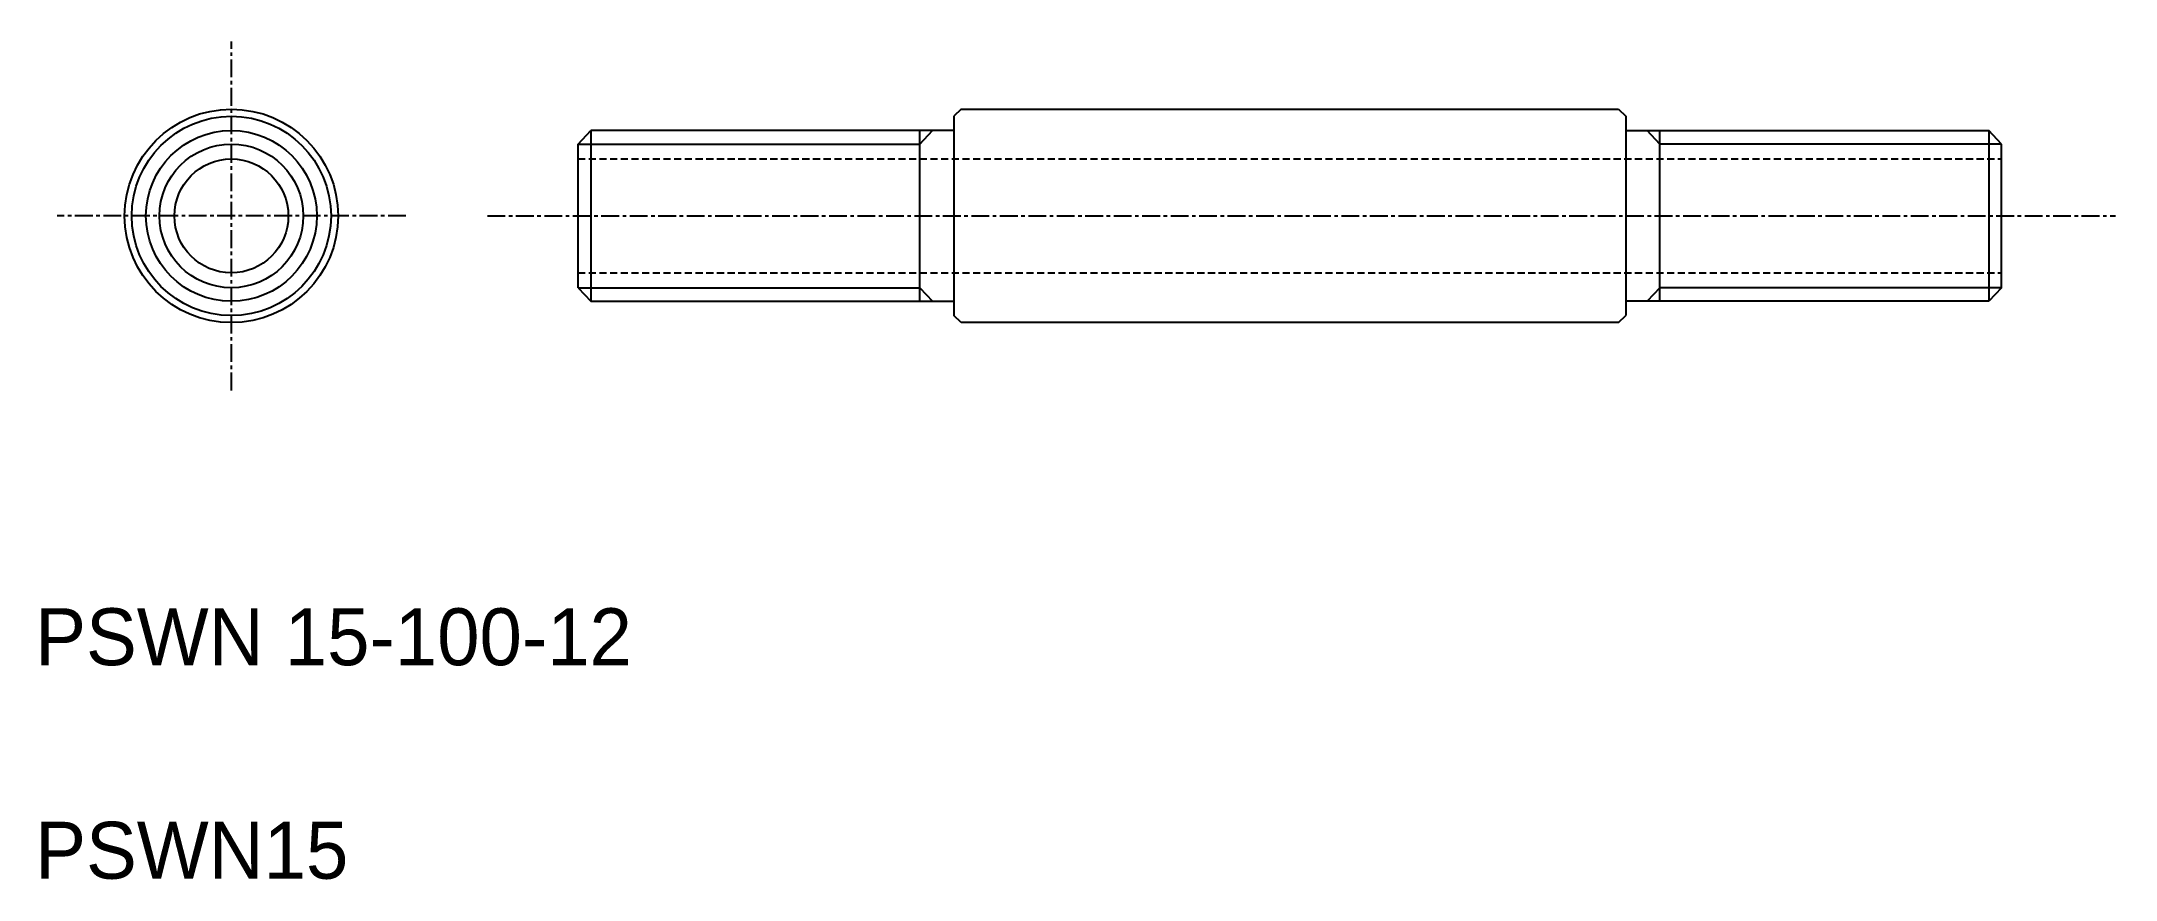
# Model space of a CAD drawing. Extents: x 10 to 156, y 10 to 69.
import ezdxf

# ---------------------------------------------------------------- set-up
doc = ezdxf.new("R2010")
doc.units = 0
doc.linetypes.add('CENTER', pattern=[2, 1.25, -0.25, 0.25, -0.25])
doc.linetypes.add('DASHED', pattern=[0.75, 0.5, -0.25])
doc.layers.get('0').update_dxf_attribs({"linetype": 'CONTINUOUS'})
doc.layers.add('CENTER', color=1, linetype='CENTER')

msp = doc.modelspace()

# ---------------------------------------------------------------- linework, layer by layer
at = {"color": 7, "linetype": 'CONTINUOUS'}
for p, q in [((75.04, 64.07), (74.54, 63.57)), ((74.54, 63.57), (74.54, 49.57)), ((75.04, 64.07), (121.24, 64.07)), ((121.24, 64.07), (121.74, 63.57)), ((121.74, 63.57), (121.74, 49.57)), ((48.14, 61.62), (49.04, 62.57)), ((48.14, 51.52), (48.14, 61.62)), ((74.54, 62.57), (49.04, 62.57)), ((49.04, 62.57), (49.04, 50.57)), ((72.14, 50.57), (72.14, 62.57)), ((121.74, 62.57), (147.24, 62.57)), ((124.14, 50.57), (124.14, 62.57)), ((147.24, 62.57), (147.24, 50.57)), ((148.14, 61.62), (147.24, 62.57)), ((148.14, 51.52), (148.14, 61.62)), ((48.14, 51.52), (49.04, 50.57)), ((148.14, 51.52), (147.24, 50.57)), ((49.04, 50.57), (74.54, 50.57)), ((75.04, 49.07), (74.54, 49.57)), ((121.24, 49.07), (121.74, 49.57)), ((147.24, 50.57), (121.74, 50.57)), ((121.24, 49.07), (75.04, 49.07))]:
    msp.add_line(p, q, dxfattribs=at)
at = {"color": 3, "linetype": 'CONTINUOUS'}
for p, q in [((48.14, 61.62), (72.14, 61.62)), ((72.14, 61.62), (73.04, 62.57)), ((124.14, 61.62), (123.24, 62.57)), ((148.14, 61.62), (124.14, 61.62)), ((48.14, 51.52), (72.14, 51.52)), ((72.14, 51.52), (73.04, 50.57)), ((124.14, 51.52), (123.24, 50.57)), ((148.14, 51.52), (124.14, 51.52))]:
    msp.add_line(p, q, dxfattribs=at)
at = {"color": 3, "linetype": 'DASHED'}
for p, q in [((48.14, 60.57), (148.14, 60.57)), ((48.14, 52.57), (148.14, 52.57))]:
    msp.add_line(p, q, dxfattribs=at)
at = {"color": 7, "linetype": 'CONTINUOUS'}
for radius in [7.5, 7, 6, 5.05, 4]:
    msp.add_circle((23.78, 56.57), radius, dxfattribs=at)
at = {"layer": 'CENTER', "color": 1, "linetype": 'CENTER'}
for p, q in [((23.78, 44.31), (23.78, 68.83)), ((36.04, 56.57), (11.53, 56.57)), ((41.77, 56.57), (156.15, 56.57))]:
    msp.add_line(p, q, dxfattribs=at)

# ---------------------------------------------------------------- texts
at = {"color": 7, "linetype": 'CONTINUOUS'}
for s, p in [('PSWN 15-100-12', (10, 25)), ('PSWN15', (10, 10))]:
    msp.add_text(s, height=4, dxfattribs=at).set_placement(p)

doc.saveas('drawing.dxf')
